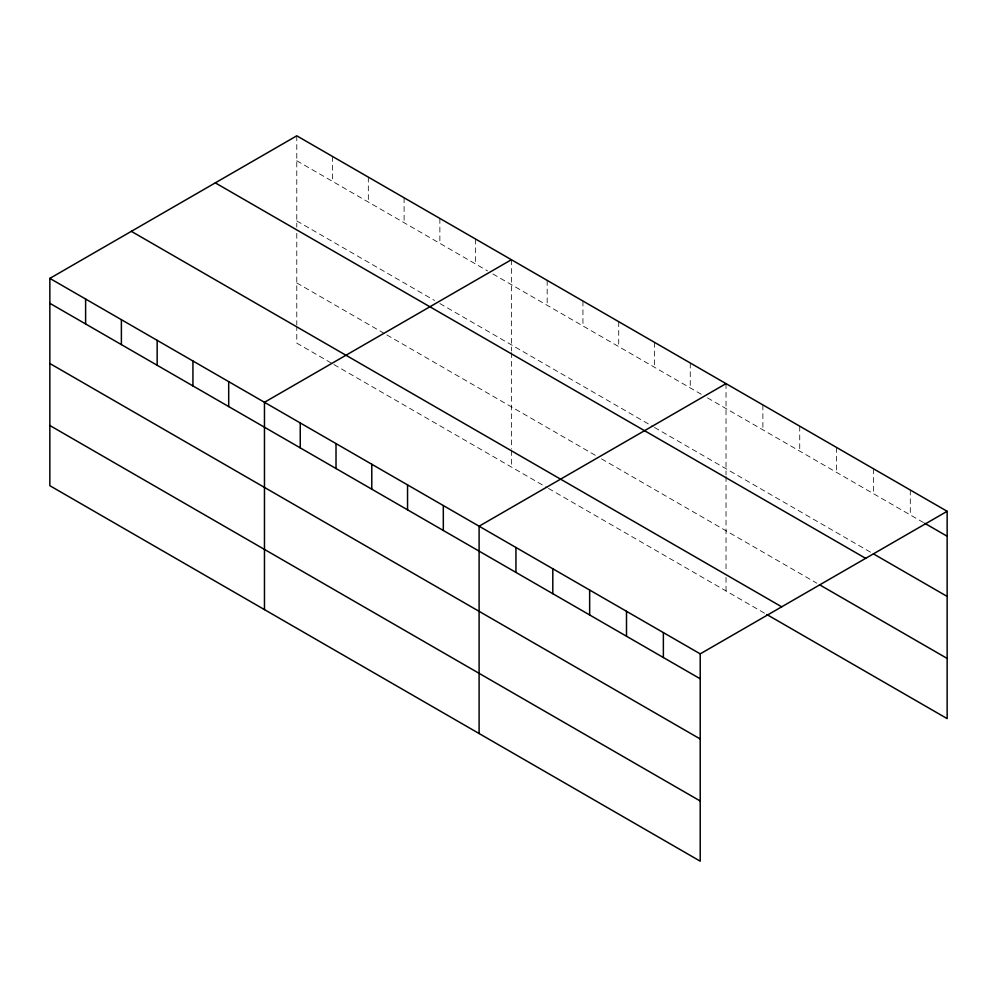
<?xml version="1.0" encoding="UTF-8"?>
<svg xmlns="http://www.w3.org/2000/svg" width="997" height="997" viewBox="0 0 997 997"><rect width="100%" height="100%" fill="white"/><g stroke="black" fill="none" stroke-linecap="round" stroke-linejoin="round"><path stroke-width="0.75" stroke-dasharray="4.99 3.74" d="M296.782 160.754L487.558 270.897M492.854 273.951L702.175 394.8M707.484 397.865L923.459 522.553M296.782 220.935L434.567 300.483M439.864 303.537L653.16 426.691M654.481 427.451L870.805 552.35M296.782 282.949L385.552 334.194M386.873 334.955L596.194 455.803M601.49 458.869L816.842 583.195M331.228 363.02L296.782 343.13L296.782 326.58M333.883 364.553L547.179 487.695M548.5 488.455L765.509 613.753M910.298 490.026L910.298 514.963M873.447 468.752L873.447 493.677M836.583 447.466L836.583 472.404M799.731 426.193L799.731 451.13M762.879 404.919L762.879 429.844M726.028 383.633L726.028 474.958M726.028 476.504L726.028 571.393M726.028 577.413L726.028 590.947M690.26 362.983L690.26 387.92M654.481 342.332L654.481 367.27M618.713 321.682L618.713 346.62M582.946 301.032L582.946 325.957M547.179 280.381L547.179 305.306M511.399 259.731L511.399 351.044M511.399 352.602L511.399 448.986M511.399 450.494L511.399 467.045M475.631 239.081L475.631 264.006M439.864 218.43L439.864 243.355M404.097 197.767L404.097 222.705M368.329 177.117L368.329 202.055M332.549 156.467L332.549 181.404M296.782 135.816L296.782 227.142M296.782 233.335L296.782 325.072"/><path stroke-width="1.5" d="M49.85 278.387L700.218 653.87L700.218 861.184L49.85 485.701L49.85 278.387L296.782 135.816L947.15 511.299L947.15 718.613L766.83 614.513M511.399 259.731L264.467 402.29L264.467 609.603M726.028 383.633L479.096 526.204L479.096 733.518M700.218 653.87L947.15 511.299M924.78 523.313L947.15 536.236M873.447 553.871L947.15 596.418M215.29 182.862L865.658 558.345M819.472 584.716L947.15 658.431M131.342 231.341L781.71 606.824M49.85 303.312L700.218 678.795M49.85 363.506L700.218 738.989M49.85 425.507L700.218 801.002M663.366 632.597L663.366 657.522M626.502 611.311L626.502 636.248M589.651 590.037L589.651 614.962M552.799 568.764L552.799 593.689M515.947 547.478L515.947 572.415M443.316 505.554L443.316 530.479M407.549 484.903L407.549 509.828M371.781 464.253L371.781 489.178M336.014 443.603L336.014 468.528M300.247 422.94L300.247 447.877M228.699 381.639L228.699 406.577M192.932 360.989L192.932 385.926M157.165 340.338L157.165 365.276M121.385 319.688L121.385 344.613M85.617 299.038L85.617 323.963"/></g></svg>
